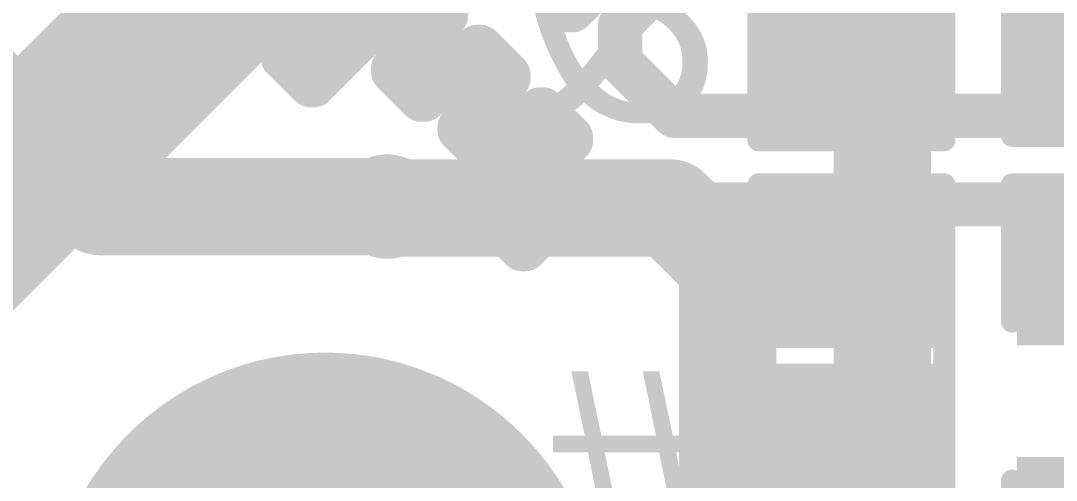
# Model space of a CAD drawing. Header units: millimetres. Extents: x -0.39 to 1.43, y -0.21 to 1.58.
# Drawn here: x 0.5672 to 0.8013, y 0.0911 to 0.195 of the extents above; entities that cross this region are included whole.
import ezdxf

# ---------------------------------------------------------------- set-up
doc = ezdxf.new("R2010")
doc.units = ezdxf.units.MM
doc.header["$MEASUREMENT"] = 0
for name, color, linetype in [('BottomLayer', 5, 'Continuous'), ('BottomOverlay', 54, 'Continuous'), ('BottomPaste', 16, 'Continuous'), ('BottomSolder', 6, 'Continuous'), ('PadHoleLayer', 156, 'Continuous'), ('TopLayer', 1, 'Continuous'), ('ViaHoleLayer', 16, 'Continuous')]:
    doc.layers.add(name, color=color, linetype=linetype)
doc.styles.add('Arial', font='', dxfattribs={"height": 0.2})
doc.styles.get('Arial').set_extended_font_data('Arial')

# ---------------------------------------------------------------- blocks, each defined once
blk = doc.blocks.new('HY951180A_14')
at = {"layer": 'PadHoleLayer'}
h = blk.add_hatch(color=156, dxfattribs=at)
edge = h.paths.add_edge_path()
edge.add_arc((-0.225, 0.09409), 0.06299, 0, 360)
blk = doc.blocks.new('R__0603_B_16')
at = {"layer": 'BottomLayer'}
for points in [[(-0.045, -0.0175), (-0.045, 0.0175), (-0.015, 0.0175), (-0.015, -0.0175)], [(0.015, -0.0175), (0.015, 0.0175), (0.045, 0.0175), (0.045, -0.0175)]]:
    blk.add_hatch(color=5, dxfattribs=at).paths.add_polyline_path(points)
at = {"layer": 'BottomPaste'}
for points in [[(-0.045, -0.0175), (-0.045, 0.0175), (-0.015, 0.0175), (-0.015, -0.0175)], [(0.015, -0.0175), (0.015, 0.0175), (0.045, 0.0175), (0.045, -0.0175)]]:
    blk.add_hatch(color=16, dxfattribs=at).paths.add_polyline_path(points)
at = {"layer": 'BottomSolder'}
for points in [[(-0.049, -0.0215), (-0.049, 0.0215), (-0.011, 0.0215), (-0.011, -0.0215)], [(0.011, -0.0215), (0.011, 0.0215), (0.049, 0.0215), (0.049, -0.0215)]]:
    blk.add_hatch(color=6, dxfattribs=at).paths.add_polyline_path(points)
at = {"layer": 'BottomOverlay', "const_width": 0.005}
for points in [[(0.048, 0.021), (-0.048, 0.021)], [(-0.048, -0.021), (-0.048, 0.021)], [(0.048, -0.021), (0.048, 0.021)], [(0.048, -0.021), (-0.048, -0.021)]]:
    blk.add_lwpolyline(points, dxfattribs=at)
at = {"layer": 'BottomOverlay', "const_width": 0.0025}
for points in [[(-0.04925, 0.021, 1), (-0.04675, 0.021, 1)], [(-0.04925, 0.021, 1), (-0.04675, 0.021, 1)], [(0.04675, 0.021, 1), (0.04925, 0.021, 1)], [(0.04675, 0.021, 1), (0.04925, 0.021, 1)], [(-0.04925, -0.021, 1), (-0.04675, -0.021, 1)], [(-0.04925, -0.021, 1), (-0.04675, -0.021, 1)], [(0.04675, -0.021, 1), (0.04925, -0.021, 1)], [(0.04675, -0.021, 1), (0.04925, -0.021, 1)]]:
    blk.add_lwpolyline(points, format="xyb", close=True, dxfattribs=at)
blk = doc.blocks.new('R__0603_B_32')
at = {"layer": 'BottomLayer'}
for points in [[(-0.045, -0.0175), (-0.045, 0.0175), (-0.015, 0.0175), (-0.015, -0.0175)], [(0.015, -0.0175), (0.015, 0.0175), (0.045, 0.0175), (0.045, -0.0175)]]:
    blk.add_hatch(color=5, dxfattribs=at).paths.add_polyline_path(points)
at = {"layer": 'BottomPaste'}
for points in [[(-0.045, -0.0175), (-0.045, 0.0175), (-0.015, 0.0175), (-0.015, -0.0175)], [(0.015, -0.0175), (0.015, 0.0175), (0.045, 0.0175), (0.045, -0.0175)]]:
    blk.add_hatch(color=16, dxfattribs=at).paths.add_polyline_path(points)
at = {"layer": 'BottomSolder'}
for points in [[(-0.049, -0.0215), (-0.049, 0.0215), (-0.011, 0.0215), (-0.011, -0.0215)], [(0.011, -0.0215), (0.011, 0.0215), (0.049, 0.0215), (0.049, -0.0215)]]:
    blk.add_hatch(color=6, dxfattribs=at).paths.add_polyline_path(points)
at = {"layer": 'BottomOverlay', "const_width": 0.005}
for points in [[(-0.048, 0.021), (0.048, 0.021)], [(-0.048, 0.021), (-0.048, -0.021)], [(0.048, 0.021), (0.048, -0.021)], [(-0.048, -0.021), (0.048, -0.021)]]:
    blk.add_lwpolyline(points, dxfattribs=at)
at = {"layer": 'BottomOverlay', "const_width": 0.0025}
for points in [[(-0.04925, 0.021, 1), (-0.04675, 0.021, 1)], [(-0.04925, 0.021, 1), (-0.04675, 0.021, 1)], [(0.04675, 0.021, 1), (0.04925, 0.021, 1)], [(0.04675, 0.021, 1), (0.04925, 0.021, 1)], [(-0.04925, -0.021, 1), (-0.04675, -0.021, 1)], [(-0.04925, -0.021, 1), (-0.04675, -0.021, 1)], [(0.04675, -0.021, 1), (0.04925, -0.021, 1)], [(0.04675, -0.021, 1), (0.04925, -0.021, 1)]]:
    blk.add_lwpolyline(points, format="xyb", close=True, dxfattribs=at)
blk = doc.blocks.new('C__0603_B_63')
at = {"layer": 'BottomLayer'}
for points in [[(-0.045, -0.0175), (-0.045, 0.0175), (-0.015, 0.0175), (-0.015, -0.0175)], [(0.015, -0.0175), (0.015, 0.0175), (0.045, 0.0175), (0.045, -0.0175)]]:
    blk.add_hatch(color=5, dxfattribs=at).paths.add_polyline_path(points)
at = {"layer": 'BottomPaste'}
for points in [[(-0.045, -0.0175), (-0.045, 0.0175), (-0.015, 0.0175), (-0.015, -0.0175)], [(0.015, -0.0175), (0.015, 0.0175), (0.045, 0.0175), (0.045, -0.0175)]]:
    blk.add_hatch(color=16, dxfattribs=at).paths.add_polyline_path(points)
at = {"layer": 'BottomSolder'}
for points in [[(-0.04736, -0.01986), (-0.04736, 0.01986), (-0.01264, 0.01986), (-0.01264, -0.01986)], [(0.01264, -0.01986), (0.01264, 0.01986), (0.04736, 0.01986), (0.04736, -0.01986)]]:
    blk.add_hatch(color=6, dxfattribs=at).paths.add_polyline_path(points)
at = {"layer": 'BottomOverlay', "const_width": 0.005}
for points in [[(-0.049, -0.021), (-0.049, 0.021)], [(-0.018, 0.021), (-0.049, 0.021)], [(0.049, 0.021), (0.018, 0.021)], [(0.049, -0.021), (0.049, 0.021)], [(-0.018, -0.021), (-0.049, -0.021)], [(0.049, -0.021), (0.018, -0.021)]]:
    blk.add_lwpolyline(points, dxfattribs=at)
at = {"layer": 'BottomOverlay', "const_width": 0.0025}
for points in [[(-0.05025, 0.021, 1), (-0.04775, 0.021, 1)], [(-0.05025, 0.021, 1), (-0.04775, 0.021, 1)], [(-0.01925, 0.021, 1), (-0.01675, 0.021, 1)], [(0.01675, 0.021, 1), (0.01925, 0.021, 1)], [(0.04775, 0.021, 1), (0.05025, 0.021, 1)], [(0.04775, 0.021, 1), (0.05025, 0.021, 1)], [(-0.05025, -0.021, 1), (-0.04775, -0.021, 1)], [(-0.05025, -0.021, 1), (-0.04775, -0.021, 1)], [(-0.01925, -0.021, 1), (-0.01675, -0.021, 1)], [(0.01675, -0.021, 1), (0.01925, -0.021, 1)], [(0.04775, -0.021, 1), (0.05025, -0.021, 1)], [(0.04775, -0.021, 1), (0.05025, -0.021, 1)]]:
    blk.add_lwpolyline(points, format="xyb", close=True, dxfattribs=at)
blk = doc.blocks.new('C__0603_B_64')
at = {"layer": 'BottomLayer'}
for points in [[(-0.045, -0.0175), (-0.045, 0.0175), (-0.015, 0.0175), (-0.015, -0.0175)], [(0.015, -0.0175), (0.015, 0.0175), (0.045, 0.0175), (0.045, -0.0175)]]:
    blk.add_hatch(color=5, dxfattribs=at).paths.add_polyline_path(points)
at = {"layer": 'BottomPaste'}
for points in [[(-0.045, -0.0175), (-0.045, 0.0175), (-0.015, 0.0175), (-0.015, -0.0175)], [(0.015, -0.0175), (0.015, 0.0175), (0.045, 0.0175), (0.045, -0.0175)]]:
    blk.add_hatch(color=16, dxfattribs=at).paths.add_polyline_path(points)
at = {"layer": 'BottomSolder'}
for points in [[(-0.04736, -0.01986), (-0.04736, 0.01986), (-0.01264, 0.01986), (-0.01264, -0.01986)], [(0.01264, -0.01986), (0.01264, 0.01986), (0.04736, 0.01986), (0.04736, -0.01986)]]:
    blk.add_hatch(color=6, dxfattribs=at).paths.add_polyline_path(points)
at = {"layer": 'BottomOverlay', "const_width": 0.005}
for points in [[(-0.049, 0.021), (-0.049, -0.021)], [(-0.049, 0.021), (-0.018, 0.021)], [(0.018, 0.021), (0.049, 0.021)], [(0.049, 0.021), (0.049, -0.021)], [(-0.049, -0.021), (-0.018, -0.021)], [(0.018, -0.021), (0.049, -0.021)]]:
    blk.add_lwpolyline(points, dxfattribs=at)
at = {"layer": 'BottomOverlay', "const_width": 0.0025}
for points in [[(-0.05025, 0.021, 1), (-0.04775, 0.021, 1)], [(-0.05025, 0.021, 1), (-0.04775, 0.021, 1)], [(-0.01925, 0.021, 1), (-0.01675, 0.021, 1)], [(0.01675, 0.021, 1), (0.01925, 0.021, 1)], [(0.04775, 0.021, 1), (0.05025, 0.021, 1)], [(0.04775, 0.021, 1), (0.05025, 0.021, 1)], [(-0.05025, -0.021, 1), (-0.04775, -0.021, 1)], [(-0.05025, -0.021, 1), (-0.04775, -0.021, 1)], [(-0.01925, -0.021, 1), (-0.01675, -0.021, 1)], [(0.01675, -0.021, 1), (0.01925, -0.021, 1)], [(0.04775, -0.021, 1), (0.05025, -0.021, 1)], [(0.04775, -0.021, 1), (0.05025, -0.021, 1)]]:
    blk.add_lwpolyline(points, format="xyb", close=True, dxfattribs=at)

msp = doc.modelspace()

# ---------------------------------------------------------------- hatches: boundary and pattern name
at = {"layer": 'BottomLayer'}
h = msp.add_hatch(color=5, dxfattribs=at)
edge = h.paths.add_edge_path()
edge.add_arc((0.65, 0.153), 0.01181, 0, 360)
msp.add_hatch(color=5, dxfattribs=at).paths.add_polyline_path([(0.734, 0.062), (0.776, 0.062), (0.776, 0.11746), (0.734, 0.11746)])
h = msp.add_hatch(color=5, dxfattribs=at)
edge = h.paths.add_edge_path()
edge.add_arc((0.762, 0.10302), 0.01181, 0, 360)
at = {"layer": 'TopLayer'}
h = msp.add_hatch(color=1, dxfattribs=at)
edge = h.paths.add_edge_path()
edge.add_arc((0.65, 0.153), 0.01181, 0, 360)
h = msp.add_hatch(color=1, dxfattribs=at)
edge = h.paths.add_edge_path()
edge.add_arc((0.762, 0.10302), 0.01181, 0, 360)
at = {"layer": 'ViaHoleLayer'}
h = msp.add_hatch(color=16, dxfattribs=at)
edge = h.paths.add_edge_path()
edge.add_arc((0.65, 0.153), 0.00591, 0, 360)
h = msp.add_hatch(color=16, dxfattribs=at)
edge = h.paths.add_edge_path()
edge.add_arc((0.762, 0.10302), 0.00591, 0, 360)

# ---------------------------------------------------------------- linework, layer by layer
at = {"layer": 'BottomLayer'}
for points, const_width in [([(0.6193, 0.19457), (0.64212, 0.21739)], 0.01), ([(0.62637, 0.1875), (0.64919, 0.21032)], 0.01), ([(0.69185, 0.19736), (0.70422, 0.20974)], 0.01), ([(0.68478, 0.20373), (0.69114, 0.19736)], 0.01), ([(0.63344, 0.18043), (0.65626, 0.20325)], 0.01), ([(0.65697, 0.20325), (0.66333, 0.19689)], 0.01), ([(0.70271, 0.19408), (0.71129, 0.20267)], 0.01), ([(0.61223, 0.20094), (0.61859, 0.19457)], 0.01), ([(0.54731, 0.19069), (0.585, 0.153)], 0.022), ([(0.66333, 0.19618), (0.66333, 0.19689)], 0.01), ([(0.69114, 0.19736), (0.69185, 0.19736)], 0.01), ([(0.61859, 0.19457), (0.6193, 0.19457)], 0.01), ([(0.65138, 0.18424), (0.66333, 0.19618)], 0.01), ([(0.70271, 0.18579), (0.70271, 0.19408)], 0.01), ([(0.62637, 0.1868), (0.62637, 0.1875)], 0.01), ([(0.65846, 0.17716), (0.6704, 0.18911)], 0.01), ([(0.6704, 0.18911), (0.67111, 0.18911)], 0.01), ([(0.67111, 0.18911), (0.67747, 0.18274)], 0.01), ([(0.62637, 0.1868), (0.63273, 0.18043)], 0.01), ([(0.70271, 0.18579), (0.71331, 0.17519)], 0.01), ([(0.739, 0.1735), (0.7525, 0.187)], 0.01), ([(0.7525, 0.187), (0.755, 0.187)], 0.01), ([(0.755, 0.187), (0.7575, 0.187)], 0.01), ([(0.7575, 0.187), (0.771, 0.1735)], 0.01), ([(0.79633, 0.1735), (0.80983, 0.187)], 0.01), ([(0.65138, 0.18353), (0.65138, 0.18424)], 0.01), ([(0.65138, 0.18353), (0.65775, 0.17716)], 0.01), ([(0.67747, 0.18204), (0.67747, 0.18274)], 0.01), ([(0.63273, 0.18043), (0.63344, 0.18043)], 0.01), ([(0.66641, 0.17097), (0.67747, 0.18204)], 0.01), ([(0.65775, 0.17716), (0.65846, 0.17716)], 0.01), ([(0.67348, 0.1639), (0.68454, 0.17497)], 0.01), ([(0.68454, 0.17497), (0.68525, 0.17497)], 0.01), ([(0.68525, 0.17497), (0.69161, 0.1686)], 0.01), ([(0.71331, 0.17519), (0.715, 0.1735)], 0.01), ([(0.715, 0.1735), (0.739, 0.1735)], 0.01), ([(0.771, 0.1735), (0.79633, 0.1735)], 0.01), ([(0.66641, 0.17027), (0.66641, 0.17097)], 0.01), ([(0.66641, 0.17027), (0.67277, 0.1639)], 0.01), ([(0.69161, 0.1679), (0.69161, 0.1686)], 0.01), ([(0.67416, 0.15045), (0.69161, 0.1679)], 0.01), ([(0.67277, 0.1639), (0.67348, 0.1639)], 0.01), ([(0.585, 0.153), (0.65, 0.153)], 0.022), ([(0.68124, 0.14338), (0.6949, 0.15704)], 0.01), ([(0.6949, 0.15704), (0.70318, 0.15704)], 0.01), ([(0.70318, 0.15704), (0.70672, 0.1535)], 0.01), ([(0.70672, 0.1535), (0.739, 0.1535)], 0.01), ([(0.739, 0.1535), (0.7525, 0.14)], 0.01), ([(0.7575, 0.14), (0.771, 0.1535)], 0.01), ([(0.771, 0.1535), (0.79533, 0.1535)], 0.01), ([(0.79533, 0.1535), (0.80983, 0.139)], 0.01), ([(0.67416, 0.14974), (0.67416, 0.15045)], 0.01), ([(0.67416, 0.14974), (0.68053, 0.14338)], 0.01), ([(0.68053, 0.14338), (0.68124, 0.14338)], 0.01), ([(0.7525, 0.14), (0.755, 0.14)], 0.01), ([(0.755, 0.14), (0.7575, 0.14)], 0.01)]:
    msp.add_lwpolyline(points, dxfattribs=dict(at, const_width=const_width))
for points, const_width in [([(0.66083, 0.19689, 1), (0.66583, 0.19689, 1)], 0.005), ([(0.66083, 0.19689, 1), (0.66583, 0.19689, 1)], 0.005), ([(0.68864, 0.19736, 1), (0.69364, 0.19736, 1)], 0.005), ([(0.68864, 0.19736, 1), (0.69364, 0.19736, 1)], 0.005), ([(0.68935, 0.19736, 1), (0.69435, 0.19736, 1)], 0.005), ([(0.68935, 0.19736, 1), (0.69435, 0.19736, 1)], 0.005), ([(0.61609, 0.19457, 1), (0.62109, 0.19457, 1)], 0.005), ([(0.61609, 0.19457, 1), (0.62109, 0.19457, 1)], 0.005), ([(0.6168, 0.19457, 1), (0.6218, 0.19457, 1)], 0.005), ([(0.6168, 0.19457, 1), (0.6218, 0.19457, 1)], 0.005), ([(0.66083, 0.19618, 1), (0.66583, 0.19618, 1)], 0.005), ([(0.66083, 0.19618, 1), (0.66583, 0.19618, 1)], 0.005), ([(0.70021, 0.19408, 1), (0.70521, 0.19408, 1)], 0.005), ([(0.70021, 0.19408, 1), (0.70521, 0.19408, 1)], 0.005), ([(0.62387, 0.1875, 1), (0.62887, 0.1875, 1)], 0.005), ([(0.62387, 0.1875, 1), (0.62887, 0.1875, 1)], 0.005), ([(0.6679, 0.18911, 1), (0.6729, 0.18911, 1)], 0.005), ([(0.6679, 0.18911, 1), (0.6729, 0.18911, 1)], 0.005), ([(0.66861, 0.18911, 1), (0.67361, 0.18911, 1)], 0.005), ([(0.66861, 0.18911, 1), (0.67361, 0.18911, 1)], 0.005), ([(0.62387, 0.1868, 1), (0.62887, 0.1868, 1)], 0.005), ([(0.62387, 0.1868, 1), (0.62887, 0.1868, 1)], 0.005), ([(0.70021, 0.18579, 1), (0.70521, 0.18579, 1)], 0.005), ([(0.70021, 0.18579, 1), (0.70521, 0.18579, 1)], 0.005), ([(0.75, 0.187, 1), (0.755, 0.187, 1)], 0.005), ([(0.75, 0.187, 1), (0.755, 0.187, 1)], 0.005), ([(0.7525, 0.187, 1), (0.7575, 0.187, 1)], 0.005), ([(0.7525, 0.187, 1), (0.7575, 0.187, 1)], 0.005), ([(0.755, 0.187, 1), (0.76, 0.187, 1)], 0.005), ([(0.755, 0.187, 1), (0.76, 0.187, 1)], 0.005), ([(0.64888, 0.18424, 1), (0.65388, 0.18424, 1)], 0.005), ([(0.64888, 0.18424, 1), (0.65388, 0.18424, 1)], 0.005), ([(0.64888, 0.18353, 1), (0.65388, 0.18353, 1)], 0.005), ([(0.64888, 0.18353, 1), (0.65388, 0.18353, 1)], 0.005), ([(0.67497, 0.18274, 1), (0.67997, 0.18274, 1)], 0.005), ([(0.67497, 0.18274, 1), (0.67997, 0.18274, 1)], 0.005), ([(0.63023, 0.18043, 1), (0.63523, 0.18043, 1)], 0.005), ([(0.63023, 0.18043, 1), (0.63523, 0.18043, 1)], 0.005), ([(0.63094, 0.18043, 1), (0.63594, 0.18043, 1)], 0.005), ([(0.63094, 0.18043, 1), (0.63594, 0.18043, 1)], 0.005), ([(0.67497, 0.18204, 1), (0.67997, 0.18204, 1)], 0.005), ([(0.67497, 0.18204, 1), (0.67997, 0.18204, 1)], 0.005), ([(0.65525, 0.17716, 1), (0.66025, 0.17716, 1)], 0.005), ([(0.65525, 0.17716, 1), (0.66025, 0.17716, 1)], 0.005), ([(0.65596, 0.17716, 1), (0.66096, 0.17716, 1)], 0.005), ([(0.65596, 0.17716, 1), (0.66096, 0.17716, 1)], 0.005), ([(0.68204, 0.17497, 1), (0.68704, 0.17497, 1)], 0.005), ([(0.68204, 0.17497, 1), (0.68704, 0.17497, 1)], 0.005), ([(0.68275, 0.17497, 1), (0.68775, 0.17497, 1)], 0.005), ([(0.68275, 0.17497, 1), (0.68775, 0.17497, 1)], 0.005), ([(0.71081, 0.17519, 1), (0.71581, 0.17519, 1)], 0.005), ([(0.71081, 0.17519, 1), (0.71581, 0.17519, 1)], 0.005), ([(0.7125, 0.1735, 1), (0.7175, 0.1735, 1)], 0.005), ([(0.7125, 0.1735, 1), (0.7175, 0.1735, 1)], 0.005), ([(0.7365, 0.1735, 1), (0.7415, 0.1735, 1)], 0.005), ([(0.7365, 0.1735, 1), (0.7415, 0.1735, 1)], 0.005), ([(0.7685, 0.1735, 1), (0.7735, 0.1735, 1)], 0.005), ([(0.7685, 0.1735, 1), (0.7735, 0.1735, 1)], 0.005), ([(0.79383, 0.1735, 1), (0.79883, 0.1735, 1)], 0.005), ([(0.79383, 0.1735, 1), (0.79883, 0.1735, 1)], 0.005), ([(0.66391, 0.17097, 1), (0.66891, 0.17097, 1)], 0.005), ([(0.66391, 0.17097, 1), (0.66891, 0.17097, 1)], 0.005), ([(0.66391, 0.17027, 1), (0.66891, 0.17027, 1)], 0.005), ([(0.66391, 0.17027, 1), (0.66891, 0.17027, 1)], 0.005), ([(0.68911, 0.1686, 1), (0.69411, 0.1686, 1)], 0.005), ([(0.68911, 0.1686, 1), (0.69411, 0.1686, 1)], 0.005), ([(0.68911, 0.1679, 1), (0.69411, 0.1679, 1)], 0.005), ([(0.68911, 0.1679, 1), (0.69411, 0.1679, 1)], 0.005), ([(0.67027, 0.1639, 1), (0.67527, 0.1639, 1)], 0.005), ([(0.67027, 0.1639, 1), (0.67527, 0.1639, 1)], 0.005), ([(0.67098, 0.1639, 1), (0.67598, 0.1639, 1)], 0.005), ([(0.67098, 0.1639, 1), (0.67598, 0.1639, 1)], 0.005), ([(0.5795, 0.153, 1), (0.5905, 0.153, 1)], 0.011), ([(0.5795, 0.153, 1), (0.5905, 0.153, 1)], 0.011), ([(0.6445, 0.153, 1), (0.6555, 0.153, 1)], 0.011), ([(0.6924, 0.15704, 1), (0.6974, 0.15704, 1)], 0.005), ([(0.6924, 0.15704, 1), (0.6974, 0.15704, 1)], 0.005), ([(0.70068, 0.15704, 1), (0.70568, 0.15704, 1)], 0.005), ([(0.70068, 0.15704, 1), (0.70568, 0.15704, 1)], 0.005), ([(0.70422, 0.1535, 1), (0.70922, 0.1535, 1)], 0.005), ([(0.70422, 0.1535, 1), (0.70922, 0.1535, 1)], 0.005), ([(0.7365, 0.1535, 1), (0.7415, 0.1535, 1)], 0.005), ([(0.7365, 0.1535, 1), (0.7415, 0.1535, 1)], 0.005), ([(0.7685, 0.1535, 1), (0.7735, 0.1535, 1)], 0.005), ([(0.7685, 0.1535, 1), (0.7735, 0.1535, 1)], 0.005), ([(0.79283, 0.1535, 1), (0.79783, 0.1535, 1)], 0.005), ([(0.79283, 0.1535, 1), (0.79783, 0.1535, 1)], 0.005), ([(0.67166, 0.15045, 1), (0.67666, 0.15045, 1)], 0.005), ([(0.67166, 0.15045, 1), (0.67666, 0.15045, 1)], 0.005), ([(0.67166, 0.14974, 1), (0.67666, 0.14974, 1)], 0.005), ([(0.67166, 0.14974, 1), (0.67666, 0.14974, 1)], 0.005), ([(0.67803, 0.14338, 1), (0.68303, 0.14338, 1)], 0.005), ([(0.67803, 0.14338, 1), (0.68303, 0.14338, 1)], 0.005), ([(0.67874, 0.14338, 1), (0.68374, 0.14338, 1)], 0.005), ([(0.67874, 0.14338, 1), (0.68374, 0.14338, 1)], 0.005), ([(0.75, 0.14, 1), (0.755, 0.14, 1)], 0.005), ([(0.75, 0.14, 1), (0.755, 0.14, 1)], 0.005), ([(0.7525, 0.14, 1), (0.7575, 0.14, 1)], 0.005), ([(0.7525, 0.14, 1), (0.7575, 0.14, 1)], 0.005), ([(0.755, 0.14, 1), (0.76, 0.14, 1)], 0.005), ([(0.755, 0.14, 1), (0.76, 0.14, 1)], 0.005)]:
    msp.add_lwpolyline(points, format="xyb", close=True, dxfattribs=dict(at, const_width=const_width))
at = {"layer": 'TopLayer'}
for points, const_width in [([(0.54371, 0.13601), (0.7647, 0.357)], 0.04), ([(0.762, 0.10346), (0.762, 0.2441)], 0.022), ([(0.65, 0.153), (0.65031, 0.15269)], 0.022), ([(0.65031, 0.15269), (0.71411, 0.15269)], 0.022), ([(0.71411, 0.15269), (0.727, 0.1398)], 0.022), ([(0.727, 0.03154), (0.727, 0.1398)], 0.022), ([(0.7826, 0.0596), (0.82694, 0.10394)], 0.022)]:
    msp.add_lwpolyline(points, dxfattribs=dict(at, const_width=const_width))
at = {"layer": 'TopLayer', "const_width": 0.011}
for points in [[(0.6445, 0.153, 1), (0.6555, 0.153, 1)], [(0.64481, 0.15269, 1), (0.65581, 0.15269, 1)], [(0.64481, 0.15269, 1), (0.65581, 0.15269, 1)], [(0.70861, 0.15269, 1), (0.71961, 0.15269, 1)], [(0.70861, 0.15269, 1), (0.71961, 0.15269, 1)], [(0.7215, 0.1398, 1), (0.7325, 0.1398, 1)], [(0.7215, 0.1398, 1), (0.7325, 0.1398, 1)], [(0.7565, 0.10346, 1), (0.7675, 0.10346, 1)]]:
    msp.add_lwpolyline(points, format="xyb", close=True, dxfattribs=at)

# ---------------------------------------------------------------- block references
for name, p, rotation in [('HY951180A_14', (0.73009, 0.28198), 90), ('C__0603_B_64', (0.755, 0.217), 90), ('R__0603_B_32', (0.81233, 0.217), 90), ('R__0603_B_16', (0.755, 0.11), 270), ('C__0603_B_63', (0.81233, 0.109), 270)]:
    msp.add_blockref(name, p, dxfattribs=dict(rotation=rotation))

# ---------------------------------------------------------------- texts
at = {"layer": 'BottomOverlay', "style": 'Arial', "text_generation_flag": 2}
for s, p in [('&', (0.725, 0.1725)), ('#', (0.726, 0.06599))]:
    msp.add_text(s, height=0.05, rotation=360, dxfattribs=at).set_placement(p)

doc.saveas('drawing.dxf')
